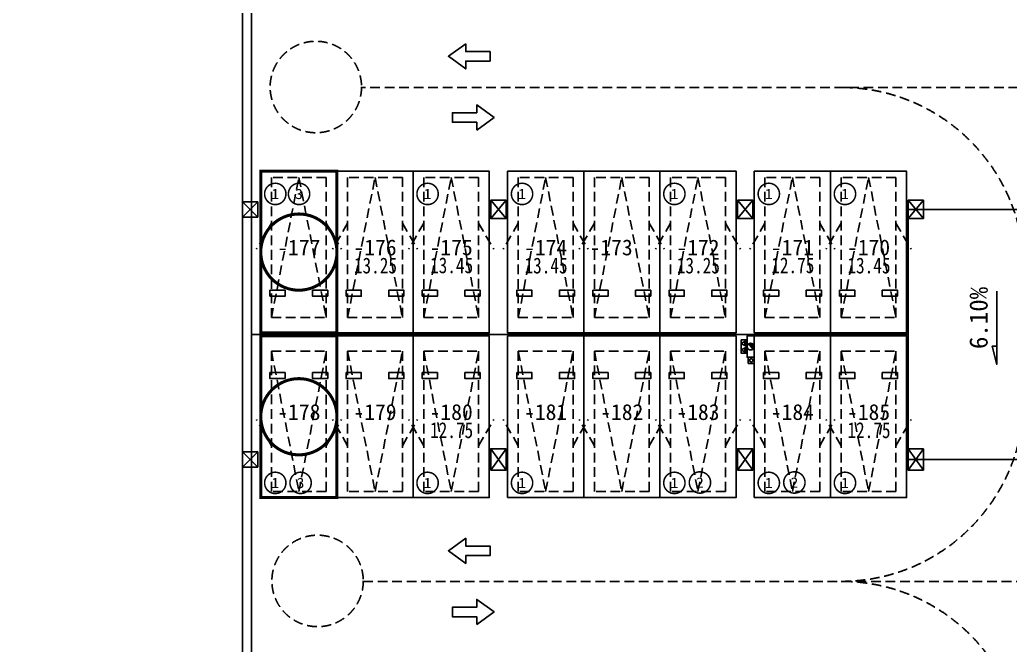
# Model space of a CAD drawing. Header units: millimetres. Extents: x 693907 to 1906102, y -24098 to 332602.
# Drawn here: x 768257 to 800766, y 279408 to 299918 of the extents above; entities that cross this region are included whole.
import ezdxf
from ezdxf.enums import TextEntityAlignment as Align

# ---------------------------------------------------------------- set-up
doc = ezdxf.new("R2010")
doc.units = ezdxf.units.MM
doc.header["$LTSCALE"] = 100
doc.linetypes.add('A6-DK-B1F$0$HIDDEN2', pattern=[4.7625, 3.175, -1.5875])
doc.layers.get('Defpoints').update_dxf_attribs({"color": 189})
for name, color, linetype in [('A6-DK-B1F$0$A-CONC', 30, 'Continuous'), ('A6-DK-B1F$0$A-PRKG', 175, 'A6-DK-B1F$0$HIDDEN2'), ('A6-DK-B1F$0$A-PRKG-SIGN', 252, 'Continuous'), ('A6-DK-B1F$0$A-TRACK', 77, 'A6-DK-B1F$0$HIDDEN2'), ('A6-DK-BG-B1F$0$A-DRAIN', 152, 'Continuous'), ('A6-DK-BG-B1F$0$A-STAIR', 142, 'Continuous'), ('A6-W-B1$0$S-WALL-S', 4, 'Continuous'), ('a_parking_number', 120, 'Continuous'), ('a_parking_price', 211, 'Continuous'), ('TP-DK-1(xhs)$0$P-J-DIM-L', 70, 'Continuous'), ('TP-DK-1(xhs)$0$P-X-L', 240, 'Continuous'), ('TP-DK-1(xhs)$0$P-X-M', 2, 'Continuous'), ('TP-DK-1(xhs)$0$P-X-X', 1, 'Continuous'), ('xref(dwg引用图层)', 7, 'Continuous'), ('留孔', 1, 'Continuous')]:
    doc.layers.add(name, color=color, linetype=linetype)
doc.layers.add('A6-W-B1$0$S-EDIT', color=241, linetype='Continuous', plot=False)
doc.layers.add('LVTRY', color=6, linetype='Continuous', lineweight=18)
doc.layers.add('PUB_TEXT', color=7, linetype='Continuous', lineweight=15)
doc.styles.add('-黑体', font='simhei.ttf')
doc.styles.add('A6-DK-BG-B1F$0$华文细黑', font='STXIHEI.TTF')
doc.styles.add('华文细黑', font='STXIHEI.TTF')
doc.styles.add('黑体', font='simhei.ttf', dxfattribs={"width": 0.8})

# ---------------------------------------------------------------- blocks, each defined once
blk = doc.blocks.new('TP-DK-1(xhs)$0$PG01.1')
at = {"color": 1}
for p, q in [((108, 187), (0, 0)), ((80, 72), (66, 58)), ((89, 72), (66, 48)), ((99, 72), (66, 39)), ((109, 72), (66, 29)), ((118, 72), (66, 20)), ((128, 72), (66, 10)), ((138, 72), (66, 0)), ((147, 72), (76, 0)), ((150, 65), (85, 0)), ((150, 56), (94, 0)), ((150, 46), (104, 0)), ((216, 0), (108, 187)), ((150, 36), (114, 0)), ((150, 27), (123, 0)), ((150, 17), (133, 0)), ((150, 8), (142, 0)), ((324, 187), (216, 0)), ((296, 72), (282, 58)), ((305, 72), (282, 48)), ((315, 72), (282, 39)), ((325, 72), (282, 29)), ((334, 72), (282, 20)), ((344, 72), (282, 10)), ((354, 72), (282, 0)), ((363, 72), (292, 0)), ((366, 65), (301, 0)), ((366, 56), (310, 0)), ((366, 46), (320, 0)), ((432, 0), (324, 187)), ((366, 36), (330, 0)), ((366, 27), (339, 0)), ((366, 17), (349, 0)), ((366, 8), (358, 0))]:
    blk.add_line(p, q, dxfattribs=at)
at = {"color": 2}
for p, q in [((0, 0), (216, 0)), ((216, 0), (432, 0))]:
    blk.add_line(p, q, dxfattribs=at)
at = {"color": 1}
for points in [[(0, 0), (436, 0), (436, 190), (0, 190)], [(66, 72), (150, 72), (150, 0), (66, 0)], [(282, 72), (366, 72), (366, 0), (282, 0)]]:
    blk.add_lwpolyline(points, close=True, dxfattribs=at)
blk = doc.blocks.new('TP-DK-1(xhs)$0$PG02.4')
blk.add_hatch(color=1).paths.add_polyline_path([(265, 48, 0.699012), (461, 120, 0.141488), (444, 179)])
at = {"color": 1}
blk.add_line((265, 48), (444, 179), dxfattribs=at)
blk.add_lwpolyline([(0, 0), (700, 0), (700, 240), (0, 240)], close=True, dxfattribs=at)
blk.add_circle((350, 120), 111, dxfattribs=at)
blk = doc.blocks.new('TP-DK-1(xhs)')
at = {"layer": 'TP-DK-1(xhs)$0$P-J-DIM-L', "color": 8, "true_color": 0x808080, "elevation": 0}
blk.add_lwpolyline([(50150, 288850), (49950, 288850), (49950, 288650), (50150, 288650)], close=True, dxfattribs=at)
at = {"layer": 'TP-DK-1(xhs)$0$P-X-L'}
blk.add_circle((50050, 288750, 0), 55, dxfattribs=at)
at = {"layer": 'TP-DK-1(xhs)$0$P-X-M', "extrusion": (0, 0, -1), "xscale": -1, "zscale": -1, "rotation": 270}
blk.add_blockref('TP-DK-1(xhs)$0$PG01.1', (-49910, 288982, 0), dxfattribs=at)
at = {"layer": 'TP-DK-1(xhs)$0$P-X-X', "rotation": 90}
blk.add_blockref('TP-DK-1(xhs)$0$PG02.4', (50150, 288850, 0), dxfattribs=at)
blk = doc.blocks.new('A6-W-B1$0$Z-1')
at = {"layer": 'A6-W-B1$0$S-EDIT'}
for p, q in [((91833, 54151), (92533, 54651)), ((91833, 54651), (92533, 54151))]:
    blk.add_line(p, q, dxfattribs=at)
at = {"layer": 'A6-W-B1$0$S-WALL-S', "color": 0, "linetype": 'ByBlock', "lineweight": -2}
blk.add_lwpolyline([(91833, 54651), (91833, 54151), (92533, 54151), (92533, 54651), (91833, 54651)], dxfattribs=at)
blk = doc.blocks.new('A6-W-B1$0$Z-2')
at = {"layer": 'A6-W-B1$0$S-EDIT'}
for p, q in [((72869, 44139), (73369, 43539)), ((73369, 44139), (72869, 43539))]:
    blk.add_line(p, q, dxfattribs=at)
at = {"layer": 'A6-W-B1$0$S-WALL-S', "color": 0, "linetype": 'ByBlock', "lineweight": -2}
blk.add_lwpolyline([(73369, 44139), (72869, 44139), (72869, 43539), (73369, 43539), (73369, 44139)], dxfattribs=at)
blk = doc.blocks.new('A6-W-B1$0$Z-3')
at = {"layer": 'A6-W-B1$0$S-EDIT'}
for p, q in [((-250, 250), (250, -250)), ((250, 250), (-250, -250))]:
    blk.add_line(p, q, dxfattribs=at)
at = {"layer": 'A6-W-B1$0$S-WALL-S', "color": 0, "linetype": 'ByBlock', "lineweight": -2}
blk.add_lwpolyline([(250, 250), (-250, 250), (-250, -250), (250, -250), (250, 250)], dxfattribs=at)
blk = doc.blocks.new('A6-W-B1', base_point=(85957, 40190))
at = {"layer": 'A6-W-B1$0$S-WALL-S'}
blk.add_lwpolyline([(111997, 308505), (119307, 308505), (119307, 346015), (119607, 346015), (119607, 308205), (111997, 308205), (111997, 308505)], dxfattribs=at)
for name, p in [('A6-W-B1$0$Z-3', (119557, 333890)), ('A6-W-B1$0$Z-2', (54588, 290050)), ('A6-W-B1$0$Z-2', (62688, 290050)), ('A6-W-B1$0$Z-2', (68288, 290050)), ('A6-W-B1$0$Z-3', (119557, 325690))]:
    blk.add_blockref(name, p, dxfattribs=at)
at = {"layer": 'A6-W-B1$0$S-WALL-S', "rotation": 270}
for p in [(73306, 417873), (81406, 417873), (87006, 417873)]:
    blk.add_blockref('A6-W-B1$0$Z-1', p, dxfattribs=at)
blk = doc.blocks.new('A6-DK-BG-B1F$0$A-DRAIN-INDEX')
blk.add_lwpolyline([(300, 0), (0, 0), (-300, 0), (-500, 0), (-300, 50), (-300, 0)], close=True)
at = {"style": 'A6-DK-BG-B1F$0$华文细黑'}
blk.add_attdef('坡度', text='', height=250, dxfattribs=at).set_placement((0, 100), align=Align.CENTER)
blk = doc.blocks.new('A6-DK-BG-B1F')
at = {"layer": 'A6-DK-BG-B1F$0$A-STAIR'}
for p, q in [((55200, 285500, 0), (55200, 293700, 0)), ((55200, 293700, 0), (61750, 293700, 0)), ((55200, 289600, 0), (33650, 289600, 0)), ((55200, 285500, 0), (61750, 285500, 0))]:
    blk.add_line(p, q, dxfattribs=at)
at = {"layer": 'A6-DK-BG-B1F$0$A-DRAIN'}
ref = blk.add_blockref('A6-DK-BG-B1F$0$A-DRAIN-INDEX', (58109, 290116), dxfattribs=dict(at, xscale=3, yscale=3, zscale=3, rotation=90))
ref.add_attrib('坡度', '6.10%', dxfattribs={"layer": '0', "height": 600, "rotation": 90, "style": 'A6-DK-BG-B1F$0$华文细黑'}).set_placement((57809, 290140), align=Align.CENTER)
blk = doc.blocks.new('A6-DK-B1F$0$A$C48A675EB')
at = {"layer": 'A6-DK-B1F$0$A-TRACK', "linetype": 'ByBlock'}
blk.add_lwpolyline([(1047, -516), (1047, -195), (50, -195), (50, 195), (1047, 195), (1047, 517), (1759, 0)], close=True, dxfattribs=at)
blk = doc.blocks.new('A6-DK-B1F$0$gsethsergtyf')
at = {"layer": 'A6-DK-B1F$0$A-TRACK'}
for p, q in [((82151, 297700), (37256, 297700)), ((37314, 281500), (83800, 281500))]:
    blk.add_line(p, q, dxfattribs=at)
for centre in [(35757, 297715, 0), (35814, 281515, 0)]:
    blk.add_circle(centre, 1500, dxfattribs=at)
for centre, start, end in [((53000, 291700), 0, 90), ((53000, 287500), 270, 0), ((53000, 275500), 0, 90)]:
    blk.add_arc(centre, 6000, start, end, dxfattribs=at)
at = {"layer": 'A6-DK-B1F$0$A-TRACK', "linetype": 'ByBlock', "xscale": 0.8, "yscale": 0.8, "zscale": 0.8, "rotation": 180}
for p in [(41515, 298721, 0), (41515, 282504, 0)]:
    blk.add_blockref('A6-DK-B1F$0$A$C48A675EB', p, dxfattribs=at)
at = {"layer": 'A6-DK-B1F$0$A-TRACK', "linetype": 'ByBlock', "xscale": 0.8, "yscale": 0.8, "zscale": 0.8}
for p in [(40202, 296713, 0), (40202, 280496, 0)]:
    blk.add_blockref('A6-DK-B1F$0$A$C48A675EB', p, dxfattribs=at)
blk = doc.blocks.new('A6-DK-B1F$0$标准车位')
blk.add_lwpolyline([(350, 4600), (1250, 0), (2150, 4600)])
blk.add_lwpolyline([(350, 4600), (2150, 4600), (2150, 0), (350, 0)], close=True)
at = {"layer": 'A6-DK-B1F$0$A-PRKG-SIGN'}
for points in [[(0, -200), (2500, -200), (2500, 5100), (0, 5100)], [(300, 3900), (800, 3900), (800, 3700), (300, 3700)], [(2200, 3900), (1700, 3900), (1700, 3700), (2200, 3700)]]:
    blk.add_lwpolyline(points, close=True, dxfattribs=at)
at = {"layer": 'Defpoints', "color": 8, "linetype": 'A6-DK-B1F$0$HIDDEN2', "extrusion": (-5.18032e-09, 4.96178e-22, 1), "elevation": 0}
for points in [[(350, 1500), (-145, 2357)], [(2150, 1500), (2645, 2357)]]:
    blk.add_lwpolyline(points, dxfattribs=at)

msp = doc.modelspace()

# ---------------------------------------------------------------- linework, layer by layer
at = {"layer": 'A6-DK-B1F$0$A-CONC'}
for p, q in [((775566.9, 268315), (775566.9, 305824.8)), ((775866.9, 268015), (775866.9, 305824.8))]:
    msp.add_line(p, q, dxfattribs=at)
at = {"layer": 'LVTRY', "color": 6, "const_width": 50}
for points in [[(776992.6, 294208.2, 1), (776292.6, 294208.2, 1)], [(777772.5, 294208.2, 1), (777072.5, 294208.2, 1)], [(781992.6, 294208.2, 1), (781292.6, 294208.2, 1)], [(785092.6, 294208.2, 1), (784392.6, 294208.2, 1)], [(790092.6, 294208.2, 1), (789392.6, 294208.2, 1)], [(793192.6, 294208.2, 1), (792492.6, 294208.2, 1)], [(795692.6, 294208.2, 1), (794992.6, 294208.2, 1)], [(776992.6, 284730.2, 1), (776292.6, 284730.2, 1)], [(777824.5, 284730.2, 1), (777124.5, 284730.2, 1)], [(781992.6, 284730.2, 1), (781292.6, 284730.2, 1)], [(785092.6, 284730.2, 1), (784392.6, 284730.2, 1)], [(790092.6, 284730.2, 1), (789392.6, 284730.2, 1)], [(790931.9, 284743.8, 1), (790231.9, 284743.8, 1)], [(793192.6, 284730.2, 1), (792492.6, 284730.2, 1)], [(794031.9, 284743.8, 1), (793331.9, 284743.8, 1)], [(795692.6, 284730.2, 1), (794992.6, 284730.2, 1)]]:
    msp.add_lwpolyline(points, format="xyb", close=True, dxfattribs=at)
at = {"layer": '留孔', "const_width": 100, "elevation": 0}
for points in [[(776166.9, 294950), (778666.9, 294950), (778666.9, 289650), (776166.9, 289650)], [(776166.9, 289550), (778666.9, 289550), (778666.9, 284250), (776166.9, 284250)]]:
    msp.add_lwpolyline(points, close=True, dxfattribs=at)
for points in [[(778666.9, 292300, 1), (776166.9, 292300, 1), (778666.9, 292300, 1)], [(778666.9, 286900, 1), (776166.9, 286900, 1), (778666.9, 286900, 1)]]:
    msp.add_lwpolyline(points, format="xyb", dxfattribs=at)

# ---------------------------------------------------------------- block references
msp.add_blockref('A6-DK-B1F$0$gsethsergtyf', (742216.9, 0))
at = {"layer": 'A6-DK-B1F$0$A-PRKG', "linetype": 'ByBlock', "extrusion": (-5.18032e-09, -4.99113e-22, -1), "zscale": -1, "rotation": 180}
for p in [(-776166.9, 294750, 0), (-778666.9, 294750, 0), (-781166.9, 294750, 0), (-784266.9, 294750, 0), (-786766.9, 294750, 0), (-789266.9, 294750, 0), (-792366.9, 294750, 0), (-794866.9, 294750, 0)]:
    msp.add_blockref('A6-DK-B1F$0$标准车位', p, dxfattribs=at)
at = {"layer": 'A6-DK-B1F$0$A-PRKG', "linetype": 'ByBlock', "extrusion": (-5.18032e-09, 4.99294e-22, -1), "xscale": -1, "zscale": -1, "rotation": 359.9999999999999}
for p in [(-776166.9, 284450, 0), (-778666.9, 284450, 0), (-781166.9, 284450, 0), (-784266.9, 284450, 0), (-786766.9, 284450, 0), (-789266.9, 284450, 0), (-792366.9, 284450, 0), (-794866.9, 284450, 0)]:
    msp.add_blockref('A6-DK-B1F$0$标准车位', p, dxfattribs=at)
at = {"layer": 'xref(dwg引用图层)'}
for name in ['A6-W-B1', 'TP-DK-1(xhs)', 'A6-DK-BG-B1F']:
    msp.add_blockref(name, (742216.9, 0), dxfattribs=at)

# ---------------------------------------------------------------- texts
at = {"layer": 'a_parking_number', "style": '华文细黑'}
for s, p in [('-177', (777416.9, 292450, 0)), ('-176', (779916.9, 292450, 0)), ('-175', (782416.9, 292450, 0)), ('-174', (785516.9, 292450, 0)), ('-173', (787666.9, 292450, 0)), ('-172', (790516.9, 292450, 0)), ('-171', (793616.9, 292450, 0)), ('-170', (796116.9, 292450, 0)), ('-178', (777416.9, 287050, 0)), ('-179', (779916.9, 287050, 0)), ('-180', (782416.9, 287050, 0)), ('-181', (785516.9, 287050, 0)), ('-182', (788016.9, 287050, 0)), ('-183', (790516.9, 287050, 0)), ('-184', (793616.9, 287050, 0)), ('-185', (796116.9, 287050, 0))]:
    msp.add_text(s, height=520, dxfattribs=at).set_placement(p, align=Align.MIDDLE)
at = {"layer": 'a_parking_price', "style": '黑体', "width": 0.8}
for s, p in [('13.25', (779222.8, 291600.1)), ('13.45', (781722.8, 291606.4)), ('13.45', (784822.8, 291600.1)), ('13.25', (789822.8, 291600.1)), ('12.75', (792922.8, 291606.4)), ('13.45', (795422.8, 291600.1)), ('12.75', (781722.8, 286200.1)), ('12.75', (795422.8, 286200.1))]:
    msp.add_text(s, height=520, dxfattribs=at).set_placement(p)
at = {"layer": 'PUB_TEXT', "color": 6, "style": '-黑体'}
for s, width, p, p2 in [('1', 1.065055, (776514.3, 294041.9), (776770.9, 294041.9)), ('3', 1.032317, (777298.2, 294038.9), (777546.8, 294038.9)), ('1', 1.065055, (781514.3, 294041.9), (781770.9, 294041.9)), ('1', 1.065055, (784614.3, 294041.9), (784870.9, 294041.9)), ('1', 1.065055, (789614.3, 294041.9), (789870.9, 294041.9)), ('1', 1.065055, (792714.3, 294041.9), (792970.9, 294041.9)), ('1', 1.065055, (795214.3, 294041.9), (795470.9, 294041.9)), ('1', 1.065055, (776514.3, 284564), (776770.9, 284564)), ('3', 1.032317, (777350.1, 284561), (777598.8, 284561)), ('1', 1.065055, (781514.3, 284564), (781770.9, 284564)), ('1', 1.065055, (784614.3, 284564), (784870.9, 284564)), ('1', 1.065055, (789614.3, 284564), (789870.9, 284564)), ('2', 1.048503, (790455.6, 284576), (790708.2, 284576)), ('1', 1.065055, (792714.3, 284564), (792970.9, 284564)), ('2', 1.048503, (793555.6, 284576), (793808.2, 284576)), ('1', 1.065055, (795214.3, 284564), (795470.9, 284564))]:
    msp.add_text(s, height=335, dxfattribs=dict(at, width=width)).set_placement(p, p2, align=Align.FIT)

doc.saveas('drawing.dxf')
